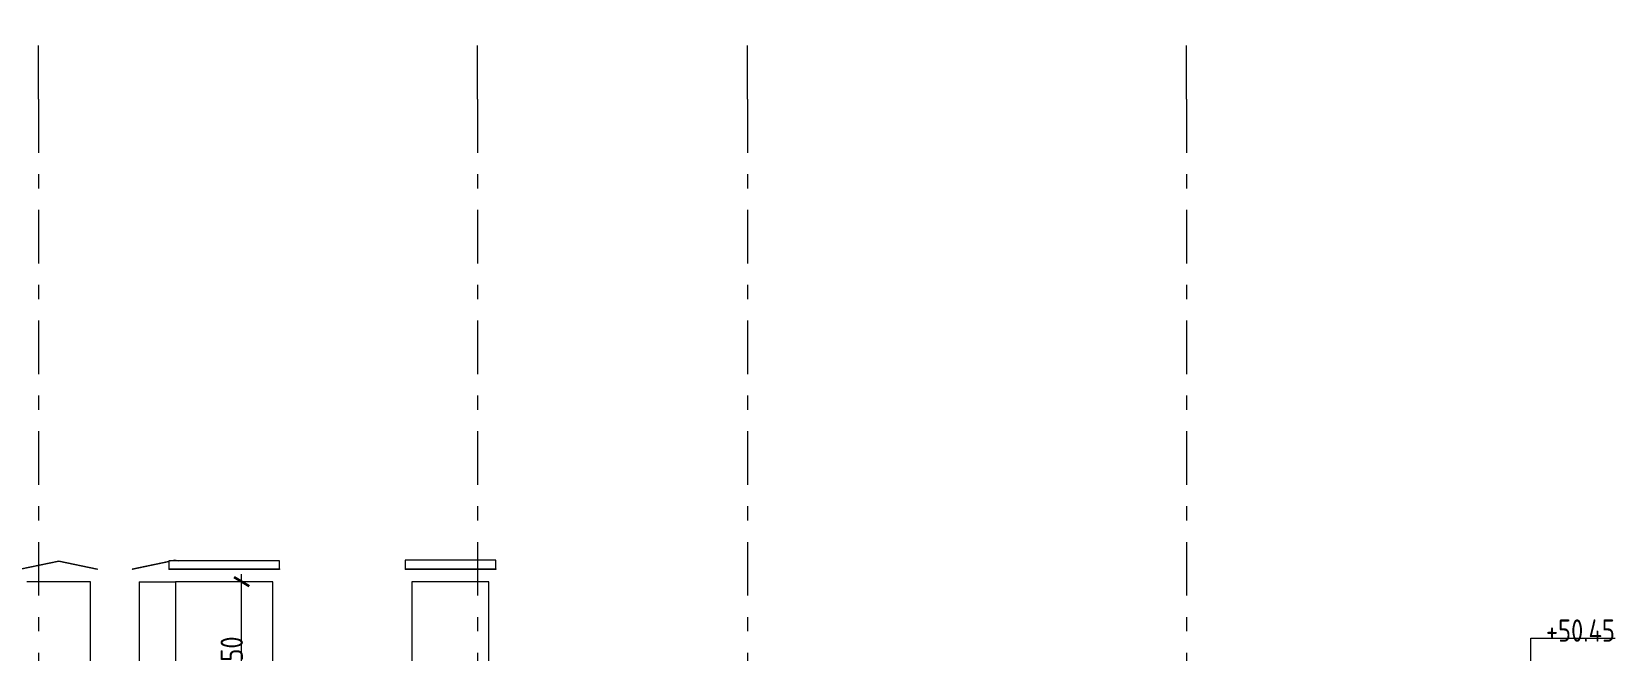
# Model space of a CAD drawing. Header units: millimetres. Extents: x 18162 to 7085488, y 72188 to 247925.
# Drawn here: x 4257013 to 4280460, y 155571 to 164753 of the extents above; entities that cross this region are included whole.
import ezdxf
from ezdxf.enums import TextEntityAlignment as Align

# ---------------------------------------------------------------- set-up
doc = ezdxf.new("R2010")
doc.units = ezdxf.units.MM
doc.header["$MEASUREMENT"] = 0
doc.linetypes.add('Double Dashed', pattern=[1093.611073, 529.166651, -211.666656, 141.111112, -211.666656])
for name, color, linetype in [('Shell - Roof', 7, 'Continuous'), ('Structural - Bearing', 7, 'Continuous'), ('Structural - Grid', 7, 'Continuous')]:
    doc.layers.add(name, color=color, linetype=linetype)
doc.styles.add('GENERATED_STYLE_3', font='', dxfattribs={"width": 0.8})
doc.styles.get('GENERATED_STYLE_3').set_extended_font_data('ISOCPEUR MON')
doc.dimstyles.new('GENERATED_STYLE__13', dxfattribs={"dimtxt": 330.000007, "dimasz": 171, "dimexe": 0.18, "dimexo": 0.0625, "dimgap": 0, "dimtad": 1, "dimdec": 0, "dimzin": 0, "dimdsep": 46, "dimtxsty": 'GENERATED_STYLE_3', "dimblk": 'ARROWHEAD_2', "dimblk1": 'ARROWHEAD_2', "dimblk2": 'ARROWHEAD_2', "dimcen": 0.09, "dimse1": 1, "dimse2": 1, "dimclrd": 13, "dimclre": 13, "dimclrt": 13, "dimadec": 0, "dimazin": 0, "dimtfac": 1, "dimtdec": 4, "dimtmove": 0, "dimatfit": 3, "dimfxl": 1, "dimtolj": 1, "dimtzin": 0, "dimarcsym": 0})

# ---------------------------------------------------------------- blocks, each defined once
blk = doc.blocks.new('Standard grid marker[364]_3', base_point=(4257113, 164753))
at = {"layer": 'Structural - Grid', "color": 13, "linetype": 'Double Dashed', "lineweight": 13, "ltscale": 1.5}
for q in [(4257113, 164753), (4257113, 97753)]:
    blk.add_line((4257113, 163753), q, dxfattribs=at)
at = {"layer": 'Structural - Grid', "color": 13, "lineweight": 13, "style": 'GENERATED_STYLE_3'}
blk.add_attdef('AC_MarkerText_1', text='', height=375, rotation=360, dxfattribs=at).set_placement((4257113, 96490), align=Align.TOP_CENTER)
blk = doc.blocks.new('Standard grid marker[365]_3', base_point=(4263613, 164753))
at = {"layer": 'Structural - Grid', "color": 13, "linetype": 'Double Dashed', "lineweight": 13, "ltscale": 1.5}
for q in [(4263613, 164753), (4263613, 97753)]:
    blk.add_line((4263613, 163753), q, dxfattribs=at)
at = {"layer": 'Structural - Grid', "color": 13, "lineweight": 13, "style": 'GENERATED_STYLE_3'}
blk.add_attdef('AC_MarkerText_1', text='', height=375, rotation=360, dxfattribs=at).set_placement((4263613, 96490), align=Align.TOP_CENTER)
blk = doc.blocks.new('Standard grid marker[366]_3', base_point=(4267613, 164753))
at = {"layer": 'Structural - Grid', "color": 13, "linetype": 'Double Dashed', "lineweight": 13, "ltscale": 1.5}
for q in [(4267613, 164753), (4267613, 97753)]:
    blk.add_line((4267613, 163753), q, dxfattribs=at)
at = {"layer": 'Structural - Grid', "color": 13, "lineweight": 13, "style": 'GENERATED_STYLE_3'}
blk.add_attdef('AC_MarkerText_1', text='', height=375, rotation=360, dxfattribs=at).set_placement((4267613, 96490), align=Align.TOP_CENTER)
blk = doc.blocks.new('Standard grid marker[367]_3', base_point=(4274113, 164753))
at = {"layer": 'Structural - Grid', "color": 13, "linetype": 'Double Dashed', "lineweight": 13, "ltscale": 1.5}
for q in [(4274113, 164753), (4274113, 97753)]:
    blk.add_line((4274113, 163753), q, dxfattribs=at)
at = {"layer": 'Structural - Grid', "color": 13, "lineweight": 13, "style": 'GENERATED_STYLE_3'}
blk.add_attdef('AC_MarkerText_1', text='', height=375, rotation=360, dxfattribs=at).set_placement((4274113, 96490), align=Align.TOP_CENTER)
blk = doc.blocks.new('*D1768', base_point=(4294987, 104753))
at = {"color": 12, "linetype": 'Continuous', "lineweight": 35}
for p, q in [((4260234, 156538), (4260009, 156668)), ((4260009, 154218), (4260234, 154088))]:
    blk.add_line(p, q, dxfattribs=at)
at = {"color": 13, "linetype": 'Continuous', "lineweight": 13}
for p, q in [((4260121, 156603), (4260121, 156713)), ((4260290, 156603), (4259952, 156603)), ((4260121, 154153), (4260121, 156603)), ((4260290, 154153), (4259952, 154153)), ((4260121, 154043), (4260121, 154153))]:
    blk.add_line(p, q, dxfattribs=at)
at = {"color": 13, "lineweight": 13, "insert": (4260217, 154950), "char_height": 330, "attachment_point": 7, "rotation": 90, "style": 'GENERATED_STYLE_3'}
blk.add_mtext('\\A1;{\\pql;\\fISOCPEUR MON|b0|i0|c0|p0;\\W0.800000;2,450}', dxfattribs=at)
blk = doc.blocks.new('ARROWHEAD_2')
at = {"color": 0, "linetype": 'Continuous', "lineweight": 0}
for p, q in [((0, 0), (-1, 0)), ((-0.38, -0.66), (0.38, 0.66))]:
    blk.add_line(p, q, dxfattribs=at)

msp = doc.modelspace()

# ---------------------------------------------------------------- linework, layer by layer
at = {"color": 13, "linetype": 'Continuous', "lineweight": 13}
for p, q in [((4279207.3, 155202.7), (4279207.3, 155765.2)), ((4279207.3, 155765.2), (4280459.8, 155765.2))]:
    msp.add_line(p, q, dxfattribs=at)
at = {"layer": 'Shell - Roof', "color": 7, "linetype": 'Continuous', "lineweight": 9}
for p, q in [((4256843.1, 156791.6), (4257413.1, 156912.8)), ((4257413.1, 156902.6), (4256845.2, 156781.9)), ((4257413.1, 156912.8), (4257983.1, 156791.6)), ((4257981, 156781.9), (4257413.1, 156902.6)), ((4258503.1, 156791.6), (4259043.1, 156906.4)), ((4259043.1, 156896.2), (4258505.2, 156781.9)), ((4259043.1, 156912.8), (4259043.1, 156791.6)), ((4260683.3, 156912.8), (4259043.1, 156912.8)), ((4259073.2, 156912.8), (4259133.1, 156925.5)), ((4259133.1, 156915.4), (4259121.1, 156912.8)), ((4259133.1, 156925.5), (4259193, 156912.8)), ((4259145.1, 156912.8), (4259133.1, 156915.4)), ((4260683.3, 156791.6), (4260683.3, 156912.8)), ((4262542.7, 156923.4), (4262542.7, 156791.6)), ((4263883.1, 156923.4), (4262542.7, 156923.4)), ((4263883.1, 156791.6), (4263883.1, 156923.4)), ((4257983.1, 156791.6), (4257981, 156781.9)), ((4258503.1, 156791.6), (4258505.2, 156781.9)), ((4259043.1, 156791.6), (4259043.1, 156781.9)), ((4259043.1, 156791.6), (4260683.3, 156791.6)), ((4260683.3, 156781.9), (4259043.1, 156781.9)), ((4260683.3, 156791.6), (4260683.3, 156781.9)), ((4262542.7, 156791.6), (4262542.7, 156781.9)), ((4262542.7, 156791.6), (4263883.1, 156791.6)), ((4263883.1, 156781.9), (4262542.7, 156781.9)), ((4263883.1, 156791.6), (4263883.1, 156781.9))]:
    msp.add_line(p, q, dxfattribs=at)
at = {"layer": 'Structural - Bearing', "color": 7, "linetype": 'Continuous', "lineweight": 9}
for p, q in [((4257883.1, 156602.7), (4256943.1, 156602.7)), ((4257883.1, 154152.7), (4257883.1, 156602.7)), ((4258603.1, 156602.7), (4259143.1, 156602.7)), ((4258603.1, 156602.7), (4258603.1, 154152.7)), ((4260583.3, 156602.7), (4259143.1, 156602.7)), ((4259143.1, 156602.7), (4259143.1, 154152.7)), ((4260583.3, 154152.7), (4260583.3, 156602.7)), ((4263783.1, 156602.7), (4262642.7, 156602.7)), ((4262642.7, 156602.7), (4262642.7, 154152.7)), ((4263783.1, 155202.7), (4263783.1, 156602.7))]:
    msp.add_line(p, q, dxfattribs=at)

# ---------------------------------------------------------------- block references
at = {"layer": 'Structural - Grid', "color": 13, "linetype": 'Continuous', "lineweight": 13}
for name, p in [('Standard grid marker[364]_3', (4257113.1, 164752.7)), ('Standard grid marker[365]_3', (4263613.1, 164752.7)), ('Standard grid marker[366]_3', (4267613.1, 164752.7)), ('Standard grid marker[367]_3', (4274113.1, 164752.7))]:
    msp.add_blockref(name, p, dxfattribs=at)

# ---------------------------------------------------------------- texts
at = {"color": 13, "lineweight": 13, "insert": (4279432.3, 155714.4), "char_height": 330, "attachment_point": 7, "style": 'GENERATED_STYLE_3'}
msp.add_mtext('\\A1;{\\pql;\\fISOCPEUR MON|b0|i0|c0|p0;\\W0.800000;+50.45}', dxfattribs=at)

# ---------------------------------------------------------------- dimensions: what is measured, and where the dimension line sits
at = {"color": 13, "linetype": 'Continuous', "lineweight": 13}
dim = msp.add_linear_dim(base=(4260121.2, 156602.7), p1=(4260363.1, 154152.7), p2=(4260583.3, 156602.7), angle=90, dimstyle='GENERATED_STYLE__13', dxfattribs=at)
dim.commit()
dim.dimension.update_dxf_attribs({"geometry": '*D1768', "text_midpoint": (4259890.2, 155502.4), "dimtype": 160, "text_rotation": 90})

doc.saveas('drawing.dxf')
